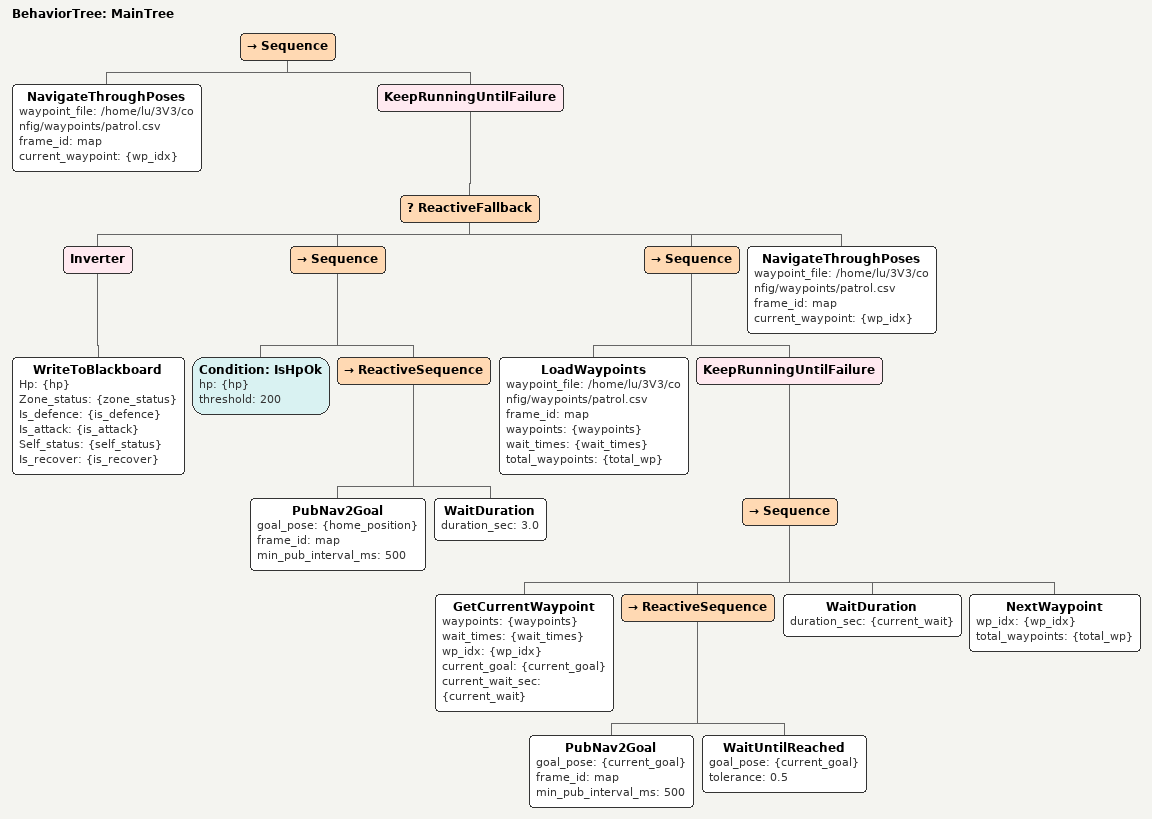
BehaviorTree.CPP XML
<?xml version="1.0" encoding="UTF-8"?>
<root BTCPP_format="4"
      main_tree_to_execute="MainTree">

  <!-- 主行为树：穿越导航巡逻 + 反应式应急 -->
  <BehaviorTree ID="MainTree">
    <Sequence>

      <!-- ========== 阶段1: 穿越导航到初始位置 ========== -->
      <NavigateThroughPoses waypoint_file="/home/lu/3V3/config/waypoints/patrol.csv"
                             frame_id="map"
                             current_waypoint="{wp_idx}"/>

      <!-- ========== 阶段2: 反应式巡逻循环 ========== -->
      <KeepRunningUntilFailure>
        <ReactiveFallback>

          <!-- 路径A: 持续读取裁判系统数据，失败则触发应急 -->
          <Inverter>
            <WriteToBlackboard Hp="{hp}"
                               Zone_status="{zone_status}"
                               Is_defence="{is_defence}"
                               Is_attack="{is_attack}"
                               Self_status="{self_status}"
                               Is_recover="{is_recover}"/>
          </Inverter>

          <!-- 路径B: HP低 → 回基地 -->
          <Sequence>
            <Condition ID="IsHpOk" hp="{hp}" threshold="200"/>
            <ReactiveSequence>
              <PubNav2Goal goal_pose="{home_position}"
                           frame_id="map"
                           min_pub_interval_ms="500"/>
              <WaitDuration duration_sec="3.0"/>
            </ReactiveSequence>
          </Sequence>

          <!-- 路径C: 使用巡逻工具集逐点巡逻 -->
          <Sequence>
            <LoadWaypoints waypoint_file="/home/lu/3V3/config/waypoints/patrol.csv"
                           frame_id="map"
                           waypoints="{waypoints}"
                           wait_times="{wait_times}"
                           total_waypoints="{total_wp}"/>
            <KeepRunningUntilFailure>
              <Sequence>
                <GetCurrentWaypoint waypoints="{waypoints}"
                                    wait_times="{wait_times}"
                                    wp_idx="{wp_idx}"
                                    current_goal="{current_goal}"
                                    current_wait_sec="{current_wait}"/>
                <ReactiveSequence>
                  <PubNav2Goal goal_pose="{current_goal}"
                               frame_id="map"
                               min_pub_interval_ms="500"/>
                  <WaitUntilReached goal_pose="{current_goal}"
                                    tolerance="0.5"/>
                </ReactiveSequence>
                <WaitDuration duration_sec="{current_wait}"/>
                <NextWaypoint wp_idx="{wp_idx}"
                              total_waypoints="{total_wp}"/>
              </Sequence>
            </KeepRunningUntilFailure>
          </Sequence>

          <!-- 路径D: 兜底 → 继续穿越导航巡逻 -->
          <NavigateThroughPoses waypoint_file="/home/lu/3V3/config/waypoints/patrol.csv"
                                 frame_id="map"
                                 current_waypoint="{wp_idx}"/>

        </ReactiveFallback>
      </KeepRunningUntilFailure>

    </Sequence>
  </BehaviorTree>

</root>
